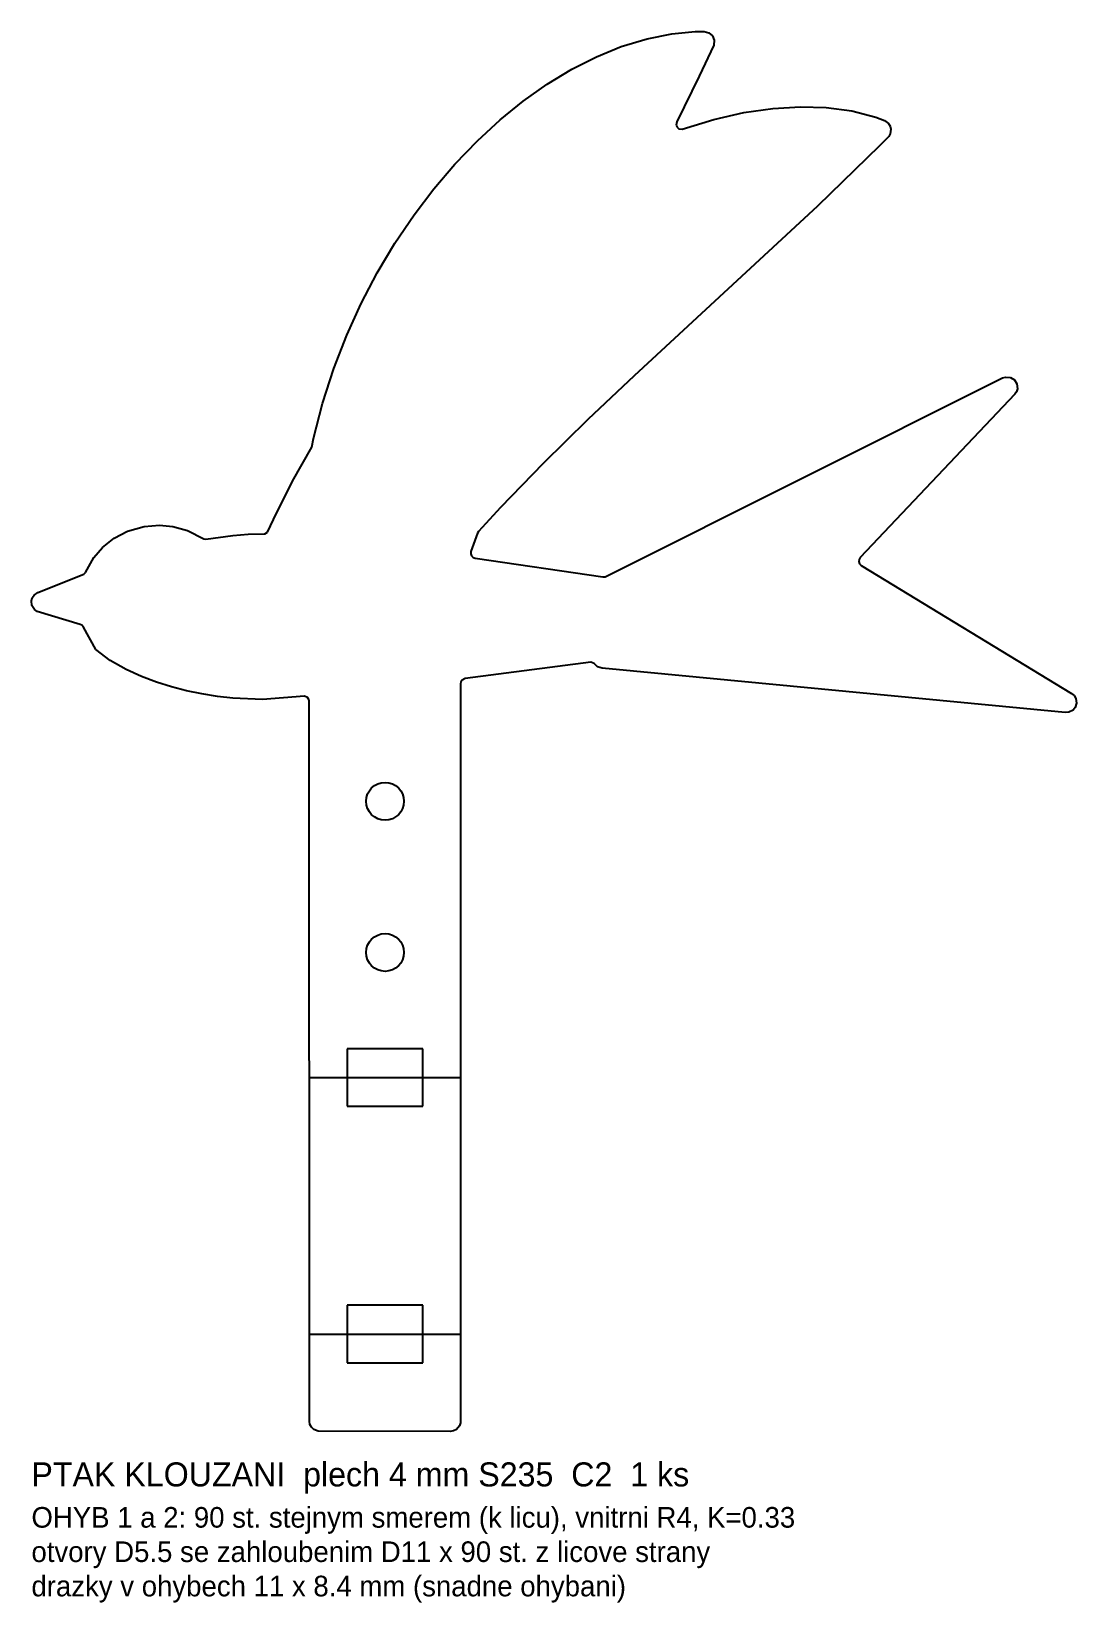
# Model space of a CAD drawing. Header units: metres. Extents: x -77 to 75, y -179 to 50.
import ezdxf

# ---------------------------------------------------------------- set-up
doc = ezdxf.new("R2010")
doc.units = ezdxf.units.M

msp = doc.modelspace()

# ---------------------------------------------------------------- linework, layer by layer
at = {"layer": 'OBRYS'}
for p, q in [((8.881, 47.665), (12.635, 48.816)), ((12.635, 48.816), (16.246, 49.547)), ((16.246, 49.547), (19.653, 49.878)), ((19.653, 49.878), (20.967, 49.865)), ((20.967, 49.865), (21.64, 49.693)), ((21.64, 49.693), (22.163, 49.237)), ((22.163, 49.237), (22.425, 48.594)), ((22.425, 48.594), (22.369, 47.902)), ((1.679, 44.367), (5.27, 46.188)), ((5.27, 46.188), (8.881, 47.665)), ((22.369, 47.902), (20.247, 43.343)), ((-1.872, 42.212), (1.679, 44.367)), ((-5.366, 39.741), (-1.872, 42.212)), ((20.247, 43.343), (16.964, 36.709)), ((-8.711, 37.028), (-5.366, 39.741)), ((30.935, 38.679), (34.989, 38.927)), ((34.989, 38.927), (38.727, 38.806)), ((-12.039, 33.966), (-8.711, 37.028)), ((16.964, 36.709), (16.899, 36.227)), ((17.759, 35.634), (22.346, 37.045)), ((22.346, 37.045), (26.747, 38.059)), ((26.747, 38.059), (30.935, 38.679)), ((38.727, 38.806), (42.425, 38.3)), ((42.425, 38.3), (45.919, 37.4)), ((45.919, 37.4), (47.198, 36.898)), ((47.198, 36.898), (47.764, 36.496)), ((16.899, 36.227), (17.032, 35.927)), ((17.032, 35.927), (17.279, 35.713)), ((17.279, 35.713), (17.759, 35.634)), ((47.803, 34.562), (46.485, 33.211)), ((47.764, 36.496), (48.013, 36.103)), ((48.036, 34.965), (47.803, 34.562)), ((48.013, 36.103), (48.13, 35.653)), ((48.13, 35.653), (48.036, 34.965)), ((-15.31, 30.564), (-12.039, 33.966)), ((46.485, 33.211), (37.46, 24.456)), ((-18.385, 26.966), (-15.31, 30.564)), ((-21.258, 23.19), (-18.385, 26.966)), ((-24.057, 19.048), (-21.258, 23.19)), ((37.46, 24.456), (10.75, -0.251)), ((-26.619, 14.757), (-24.057, 19.048)), ((-28.972, 10.264), (-26.619, 14.757)), ((-31.066, 5.661), (-28.972, 10.264)), ((-32.95, 0.81), (-31.066, 5.661)), ((-34.596, -4.284), (-32.95, 0.81)), ((10.75, -0.251), (4.044, -6.613)), ((6.54, -29.492), (64.371, -0.558)), ((64.371, -0.558), (64.815, -0.417)), ((64.815, -0.417), (65.507, -0.473)), ((65.507, -0.473), (66.099, -0.835)), ((66.099, -0.835), (66.465, -1.425)), ((66.527, -2.116), (66.389, -2.561)), ((66.465, -1.425), (66.527, -2.116)), ((-35.909, -9.352), (-34.596, -4.284)), ((66.139, -2.923), (43.664, -26.683)), ((66.389, -2.561), (66.139, -2.923)), ((4.044, -6.613), (-2.469, -13.006)), ((-38.961, -15.589), (-36.164, -10.621)), ((-36.164, -10.621), (-35.909, -9.352)), ((-2.469, -13.006), (-8.674, -19.402)), ((-41.722, -21.154), (-38.961, -15.589)), ((-8.674, -19.402), (-11.909, -22.905)), ((-64.902, -23.884), (-62.942, -22.864)), ((-62.942, -22.864), (-60.536, -22.174)), ((-60.536, -22.174), (-58.31, -21.993)), ((-58.31, -21.993), (-56.362, -22.174)), ((-56.362, -22.174), (-54.219, -22.761)), ((-54.219, -22.761), (-51.873, -23.954)), ((-42.572, -23.019), (-41.722, -21.154)), ((-66.614, -25.247), (-64.902, -23.884)), ((-51.873, -23.954), (-51.552, -24.02)), ((-51.552, -24.02), (-47.637, -23.462)), ((-47.637, -23.462), (-45.419, -23.301)), ((-45.419, -23.301), (-43.003, -23.245)), ((-43.003, -23.245), (-42.572, -23.019)), ((-12.054, -23.148), (-12.981, -25.828)), ((-11.909, -22.905), (-12.054, -23.148)), ((-69.078, -28.85), (-67.88, -26.707)), ((-67.88, -26.707), (-66.614, -25.247)), ((-12.981, -25.828), (-13.014, -26.154)), ((-13.014, -26.154), (-12.905, -26.462)), ((-12.905, -26.462), (-12.674, -26.695)), ((-12.674, -26.695), (-12.371, -26.807)), ((-12.371, -26.807), (6.213, -29.515)), ((43.496, -26.964), (43.465, -27.29)), ((43.465, -27.29), (43.575, -27.599)), ((43.664, -26.683), (43.496, -26.964)), ((-76.012, -31.794), (-69.301, -29.09)), ((-69.301, -29.09), (-69.078, -28.85)), ((6.213, -29.515), (6.54, -29.492)), ((43.575, -27.599), (43.819, -27.838)), ((43.819, -27.838), (74.426, -46.489)), ((-76.558, -32.17), (-76.012, -31.794)), ((-76.944, -33.004), (-76.816, -32.557)), ((-76.866, -33.694), (-76.944, -33.004)), ((-76.487, -34.275), (-76.866, -33.694)), ((-76.816, -32.557), (-76.558, -32.17)), ((-76.104, -34.539), (-76.487, -34.275)), ((-69.83, -36.44), (-76.104, -34.539)), ((-69.6, -36.555), (-69.83, -36.44)), ((-69.385, -36.803), (-69.6, -36.555)), ((-67.554, -40.088), (-69.385, -36.803)), ((-65.502, -41.668), (-67.554, -40.088)), ((-63.144, -43.009), (-65.502, -41.668)), ((-60.937, -44.01), (-63.144, -43.009)), ((4.472, -41.941), (-13.832, -44.31)), ((4.927, -42.112), (4.472, -41.941)), ((5.427, -42.58), (4.927, -42.112)), ((6.084, -42.805), (5.427, -42.58)), ((73.502, -49.264), (6.084, -42.805)), ((-58.725, -44.839), (-60.937, -44.01)), ((-56.585, -45.507), (-58.725, -44.839)), ((-54.364, -46.078), (-56.585, -45.507)), ((-14.49, -45.055), (-14.508, -152.613)), ((-14.445, -44.8), (-14.49, -45.055)), ((-14.269, -44.523), (-14.445, -44.8)), ((-13.832, -44.31), (-14.269, -44.523)), ((-52.145, -46.535), (-54.364, -46.078)), ((-49.858, -46.895), (-52.145, -46.535)), ((-47.641, -47.139), (-49.858, -46.895)), ((-43.299, -47.333), (-47.641, -47.139)), ((-37.218, -46.886), (-43.299, -47.333)), ((-36.763, -47.058), (-37.218, -46.886)), ((-36.508, -47.472), (-36.763, -47.058)), ((-36.49, -152.38), (-36.508, -47.472)), ((74.426, -46.489), (74.781, -46.79)), ((74.781, -46.79), (75.027, -47.185)), ((75.142, -47.87), (74.937, -48.533)), ((75.027, -47.185), (75.142, -47.87)), ((74.029, -49.22), (73.502, -49.264)), ((74.641, -48.892), (74.029, -49.22)), ((74.937, -48.533), (74.641, -48.892)), ((-36.411, -152.859), (-36.49, -152.38)), ((-36.196, -153.272), (-36.411, -152.859)), ((-14.651, -153.055), (-15.098, -153.586)), ((-14.508, -152.613), (-14.651, -153.055)), ((-35.865, -153.598), (-36.196, -153.272)), ((-35.223, -153.862), (-35.865, -153.598)), ((-15.99, -153.88), (-35.223, -153.862)), ((-15.511, -153.801), (-15.99, -153.88)), ((-15.098, -153.586), (-15.511, -153.801))]:
    msp.add_line(p, q, dxfattribs=at)
at = {"layer": 'OHYB'}
for p, q in [((-36.49, -102.35), (-14.49, -102.35)), ((-36.49, -139.7), (-14.49, -139.7))]:
    msp.add_line(p, q, dxfattribs=at)
at = {"layer": 'OTVORY'}
for p, q in [((-19.99, -98.171), (-30.99, -98.171)), ((-30.99, -98.171), (-30.99, -106.528)), ((-19.99, -106.528), (-19.99, -98.171)), ((-30.99, -106.528), (-19.99, -106.528)), ((-19.99, -135.522), (-30.99, -135.522)), ((-30.99, -135.522), (-30.99, -143.878)), ((-19.99, -143.878), (-19.99, -135.522)), ((-30.99, -143.878), (-19.99, -143.878))]:
    msp.add_line(p, q, dxfattribs=at)
for centre in [(-25.49, -62.17), (-25.49, -84.17)]:
    msp.add_circle(centre, 2.75, dxfattribs=at)

# ---------------------------------------------------------------- texts
at = {"layer": 'POPIS'}
for s, height, p in [('PTAK KLOUZANI  plech 4 mm S235  C2  1 ks', 3.5, (-76.944, -161.88)), ('OHYB 1 a 2: 90 st. stejnym smerem (k licu), vnitrni R4, K=0.33', 3, (-76.944, -167.88)), ('otvory D5.5 se zahloubenim D11 x 90 st. z licove strany', 3, (-76.944, -172.88)), ('drazky v ohybech 11 x 8.4 mm (snadne ohybani)', 3, (-76.944, -177.88))]:
    msp.add_text(s, height=height, dxfattribs=at).set_placement(p)

doc.saveas('drawing.dxf')
